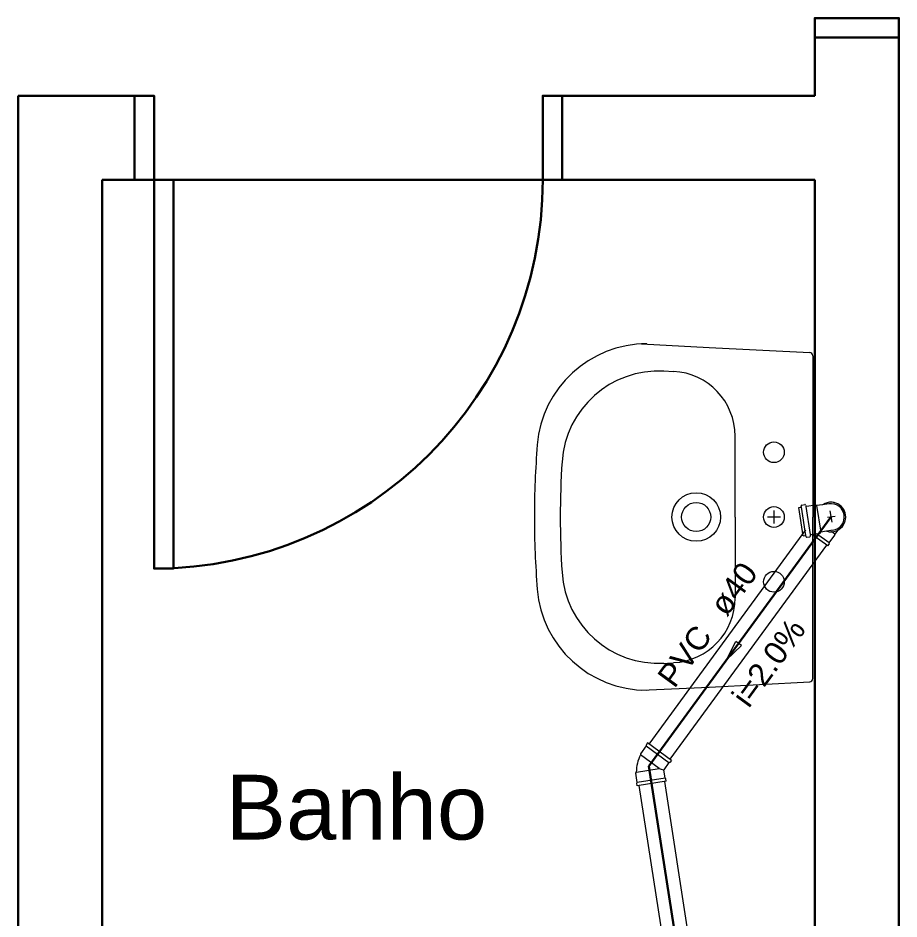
# Model space of a CAD drawing. Header units: inches. Extents: x -27 to 114, y -35 to 60.
# Drawn here: x 33.203 to 34.563, y -30.236 to -28.845 of the extents above; entities that cross this region are included whole.
import ezdxf

# ---------------------------------------------------------------- set-up
doc = ezdxf.new("R2010")
doc.units = ezdxf.units.IN
doc.header["$LTSCALE"] = 10
doc.header["$MEASUREMENT"] = 0
for name, color, linetype, lineweight in [('Simbolos', 160, 'Continuous', 20), ('Simbolos_int', 5, 'Continuous', 5), ('TQ-Sentido tubo', 8, 'Continuous', 20), ('TQ-Seção tubo', 160, 'Continuous', 20), ('TQ-Textos tubo', 7, 'Continuous', 20), ('TQ-Tubos detalhe', 6, 'Continuous', 30), ('xeixo', 3, 'Continuous', 20), ('xjanela-porta', 253, 'Continuous', 30), ('xmoveis', 253, 'Continuous', 20), ('xparede', 7, 'Continuous', 30), ('xpiso', 4, 'Continuous', 30), ('xtexto', 7, 'Continuous', 20)]:
    doc.layers.add(name, color=color, linetype=linetype, lineweight=lineweight)
doc.styles.add('Arial', font='arial.ttf')

# ---------------------------------------------------------------- blocks, each defined once
blk = doc.blocks.new('_Closed')
at = {"color": 0, "linetype": 'ByBlock', "lineweight": -2}
for p, q in [((-1, 0.166667), (0, 0)), ((-1, 0.166667), (-1, -0.166667)), ((0, 0), (-1, -0.166667)), ((0, 0), (-1, 0))]:
    blk.add_line(p, q, dxfattribs=at)

msp = doc.modelspace()

# ---------------------------------------------------------------- linework, layer by layer
at = {"layer": 'Simbolos'}
for p, q in [((34.4086, -29.6007), (34.4115, -29.6003)), ((34.4154, -29.6444), (34.4086, -29.6007)), ((34.4124, -29.5978), (34.4124, -29.5994)), ((34.4133, -29.597), (34.418, -29.5962)), ((34.4191, -29.5971), (34.4196, -29.5983)), ((34.4207, -29.5988), (34.4348, -29.5967)), ((34.4348, -29.5967), (34.4362, -29.5979)), ((34.4454, -29.5965), (34.4362, -29.5979)), ((34.4552, -29.595), (34.4454, -29.5965)), ((34.4154, -29.6444), (34.4183, -29.644)), ((34.4199, -29.646), (34.4194, -29.6446)), ((34.421, -29.6466), (34.4257, -29.6459)), ((34.4266, -29.6447), (34.4266, -29.6435)), ((34.4275, -29.6426), (34.4416, -29.6404)), ((34.4538, -29.6602), (34.429, -29.6423)), ((34.4416, -29.6404), (34.4426, -29.6387)), ((34.4517, -29.6373), (34.4426, -29.6387)), ((34.4616, -29.6357), (34.4517, -29.6373)), ((34.4558, -29.6556), (34.4646, -29.6436)), ((34.4692, -29.6356), (34.4643, -29.6419)), ((34.4646, -29.6436), (34.4643, -29.6419)), ((34.4538, -29.6602), (34.4561, -29.6571)), ((34.4561, -29.6571), (34.4558, -29.6556)), ((34.1753, -29.9644), (34.1729, -29.9676)), ((34.212, -29.9912), (34.1753, -29.9644)), ((34.1732, -29.969), (34.1643, -29.9811)), ((34.1729, -29.9676), (34.1732, -29.969)), ((34.1643, -29.9811), (34.1646, -29.9828)), ((34.212, -29.9912), (34.2097, -29.9944)), ((34.2083, -29.9947), (34.2003, -30.0056)), ((34.2024, -30.0188), (34.2003, -30.0056)), ((34.2097, -29.9944), (34.2083, -29.9947)), ((34.1571, -30.0108), (34.1582, -30.0094)), ((34.1594, -30.0255), (34.1571, -30.0108)), ((34.2036, -30.0197), (34.2024, -30.0188)), ((34.2042, -30.0236), (34.2036, -30.0197)), ((34.1585, -30.0267), (34.1594, -30.0255)), ((34.1591, -30.0306), (34.1585, -30.0267)), ((34.2042, -30.0236), (34.1591, -30.0306))]:
    msp.add_line(p, q, dxfattribs=at)
for centre, radius, start, end in [((34.4114, -29.5993), 0.001, 278.84, 353.84), ((34.4135, -29.5979), 0.001, 98.8399, 173.84), ((34.4182, -29.5972), 0.001, 13.8399, 98.8399), ((34.4205, -29.5979), 0.001, 193.84, 278.84), ((34.4584, -29.6155), 0.0206, 278.84, 98.8399), ((34.4185, -29.645), 0.001, 23.8399, 98.8399), ((34.4256, -29.6449), 0.001, 278.84, 3.8399), ((34.4276, -29.6436), 0.001, 98.8399, 183.84), ((34.4209, -29.6456), 0.001, 203.84, 278.84), ((34.2163, -30.0095), 0.0584, 152.773, 179.907)]:
    msp.add_arc(centre, radius, start, end, dxfattribs=at)
at = {"layer": 'Simbolos_int'}
for p, q in [((34.4123, -29.6001), (34.4191, -29.6439)), ((34.4197, -29.599), (34.4265, -29.6427)), ((34.4362, -29.5979), (34.4426, -29.6387)), ((34.4651, -29.6145), (34.453, -29.6163)), ((34.4569, -29.6059), (34.4597, -29.6234)), ((34.4558, -29.6556), (34.4359, -29.6413)), ((34.4643, -29.6419), (34.4594, -29.6381)), ((34.1732, -29.969), (34.2083, -29.9947)), ((34.1934, -30.0039), (34.1646, -29.9828)), ((34.1582, -30.0094), (34.1934, -30.0039)), ((34.1934, -30.0039), (34.1964, -30.0046)), ((34.1964, -30.0046), (34.2003, -30.0056)), ((34.2024, -30.0188), (34.1594, -30.0255))]:
    msp.add_line(p, q, dxfattribs=at)
for start in [298.463, 253.463]:
    msp.add_arc((34.4584, -29.6155), 0.0228, start, 124.217, dxfattribs=at)
at = {"layer": 'TQ-Sentido tubo'}
msp.add_lwpolyline([(34.3158, -29.8106), (34.3388, -29.7792)], dxfattribs=at)
at = {"layer": 'TQ-Seção tubo'}
for p, q in [((34.4193, -29.6352), (34.1775, -29.966)), ((34.4516, -29.6588), (34.2098, -29.9896)), ((34.1619, -30.0301), (34.2677, -30.7132)), ((34.2014, -30.024), (34.3073, -30.7071))]:
    msp.add_line(p, q, dxfattribs=at)
at = {"layer": 'TQ-Tubos detalhe'}
for p, q in [((34.4584, -29.6155), (34.1774, -30)), ((34.1774, -30), (34.3015, -30.8006))]:
    msp.add_line(p, q, dxfattribs=at)
at = {"layer": 'xeixo'}
for p, q in [((34.4584, -29.6155), (34.1774, -30)), ((34.1774, -30), (34.3019, -30.8))]:
    msp.add_line(p, q, dxfattribs=at)
at = {"layer": 'xjanela-porta'}
for points in [[(34.5634, -28.875), (34.5634, -28.845), (34.4334, -28.845), (34.4334, -28.875)], [(33.3834, -28.965), (33.4134, -28.965), (33.4134, -29.095), (33.3834, -29.095)], [(34.0434, -29.095), (34.0134, -29.095), (34.0134, -28.965), (34.0434, -28.965)]]:
    msp.add_lwpolyline(points, dxfattribs=at)
msp.add_lwpolyline([(33.4134, -29.095), (33.4434, -29.095), (33.4434, -29.695), (33.4134, -29.695), (33.4134, -29.095), (33.4134, -29.095)], close=True, dxfattribs=at)
msp.add_arc((33.4134, -29.095), 0.6, 270, 0, dxfattribs=at)
at = {"layer": 'xmoveis'}
for p, q in [((34.1659, -29.348), (34.2704, -29.3535)), ((34.1744, -29.348), (34.1659, -29.348)), ((34.2704, -29.3535), (34.4259, -29.3615)), ((34.4304, -29.3665), (34.4304, -29.6155)), ((34.2004, -29.39), (34.2154, -29.391)), ((34.3104, -29.6155), (34.3104, -29.4905)), ((34.3104, -29.6155), (34.3104, -29.7405)), ((34.3804, -29.6155), (34.3604, -29.6155)), ((34.3704, -29.6055), (34.3704, -29.6255)), ((34.4304, -29.865), (34.4304, -29.6155)), ((34.2004, -29.8415), (34.2154, -29.8405)), ((34.1659, -29.883), (34.2704, -29.878)), ((34.2704, -29.878), (34.4259, -29.87))]:
    msp.add_line(p, q, dxfattribs=at)
for centre, radius in [((34.3704, -29.5155), 0.016), ((34.2504, -29.6155), 0.0375), ((34.2504, -29.6155), 0.0225), ((34.3704, -29.6155), 0.016), ((34.3704, -29.7155), 0.016)]:
    msp.add_circle(centre, radius, dxfattribs=at)
for centre, radius, start, end in [((34.1744, -29.518), 0.17, 90, 175.302), ((34.4254, -29.3665), 0.005, 0, 87.0582), ((34.1929, -29.54), 0.15, 87.0582, 176.284), ((34.2104, -29.4905), 0.1, 0, 87.0582), ((35.3609, -29.6155), 1.3604, 175.302, 180), ((35.3609, -29.6155), 1.3204, 176.284, 180), ((35.3609, -29.6155), 1.3604, 180, 184.698), ((35.3609, -29.6155), 1.3204, 180, 183.716), ((34.1929, -29.6915), 0.15, 183.716, 272.942), ((34.1744, -29.713), 0.17, 184.698, 270), ((34.2104, -29.7405), 0.1, 272.942, 0), ((34.4254, -29.865), 0.005, 272.942, 0)]:
    msp.add_arc(centre, radius, start, end, dxfattribs=at)
at = {"layer": 'xparede'}
for p, q in [((34.4334, -28.875), (34.4334, -28.965)), ((34.5634, -28.875), (34.4334, -28.875)), ((34.5634, -31.865), (34.5634, -28.875)), ((33.2034, -31.865), (33.2034, -28.965)), ((33.2034, -28.965), (33.3834, -28.965)), ((33.3834, -29.095), (33.3834, -28.965)), ((34.0434, -28.965), (34.4334, -28.965)), ((34.0434, -29.095), (34.0434, -28.965)), ((33.3334, -31.865), (33.3334, -29.095)), ((33.3334, -29.095), (33.3834, -29.095)), ((34.0434, -29.095), (34.4334, -29.095)), ((34.4334, -31.865), (34.4334, -29.095))]:
    msp.add_line(p, q, dxfattribs=at)
at = {"layer": 'xpiso'}
msp.add_line((34.0434, -29.095), (33.4434, -29.095), dxfattribs=at)

# ---------------------------------------------------------------- block references
at = {"layer": 'TQ-Sentido tubo', "xscale": 0.03170202377216383, "yscale": 0.03170202377216383, "zscale": 0.03170202377216383, "rotation": 233.8443348839232}
msp.add_blockref('_Closed', (34.2971, -29.8362), dxfattribs=at)

# ---------------------------------------------------------------- texts
at = {"layer": 'TQ-Textos tubo', "char_height": 0.0353, "rotation": 53.8399, "line_spacing_factor": 0.798, "style": 'Arial'}
for s, insert, width, attachment_point in [('ø40', (34.298, -29.7714), 0.093081, 7), ('PVC', (34.277, -29.7999), 0.111276, 9), ('i=2.0%', (34.3768, -29.8509), 0.166914, 8)]:
    msp.add_mtext(s, dxfattribs=dict(at, insert=insert, width=width, attachment_point=attachment_point))
at = {"layer": 'xtexto', "insert": (33.7259, -30.1149), "char_height": 0.1, "width": 0.55565, "attachment_point": 8, "line_spacing_factor": 0.798, "style": 'Arial'}
msp.add_mtext('Banho', dxfattribs=at)

doc.saveas('drawing.dxf')
